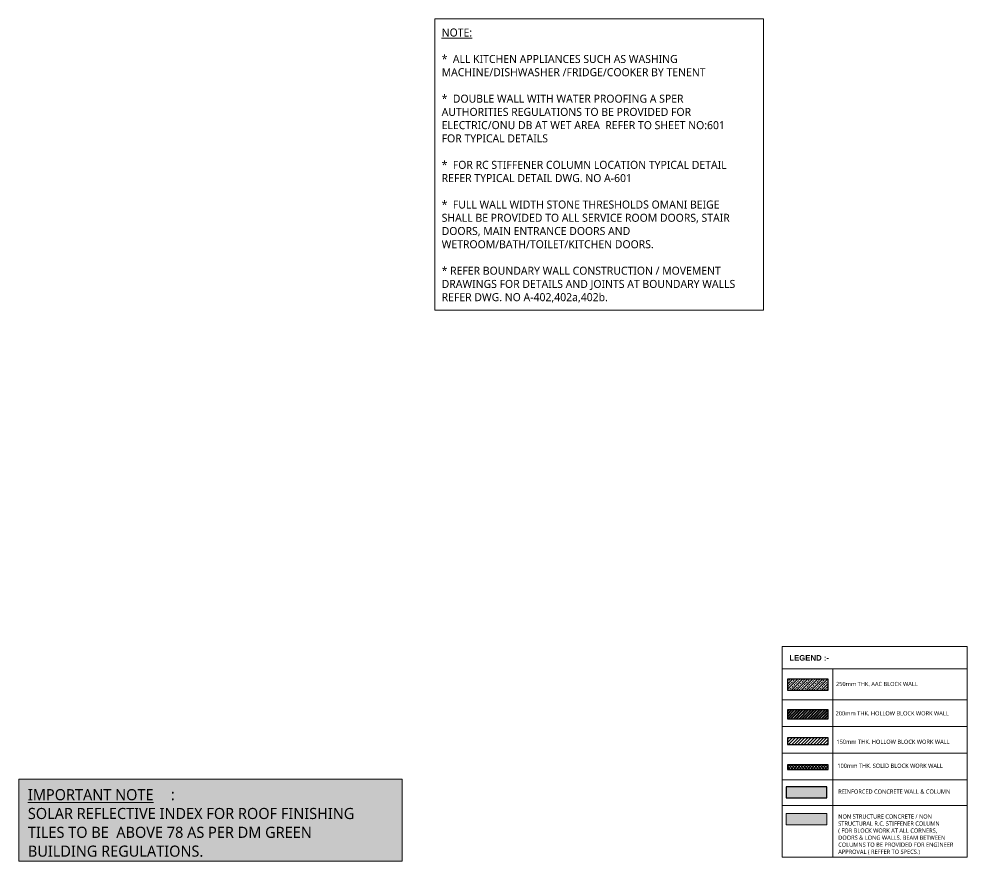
# Model space of a CAD drawing. Header units: millimetres. Extents: x -12746 to 1016489, y -409013 to 338495.
# Drawn here: x 12719 to 34039, y 1665 to 20606 of the extents above; entities that cross this region are included whole.
import ezdxf

# ---------------------------------------------------------------- set-up
doc = ezdxf.new("R2010")
doc.units = ezdxf.units.MM
for name, color, linetype, lineweight in [('A-DETL', 90, 'Continuous', 9), ('A-DETL-GENF', 92, 'Continuous', 9), ('A-DETL-THIN', 151, 'Continuous', 9), ('A-WALL', 113, 'Continuous', 9), ('A-WALL-PATT', 111, 'Continuous', 25), ('G-ANNO-TEXT', 231, 'Continuous', 9)]:
    doc.layers.add(name, color=color, linetype=linetype, lineweight=lineweight)
doc.styles.add('Arial_B', font='arialbd.ttf', dxfattribs={"height": 125})
doc.styles.add('Lucida Sans Unicode_4', font='l_10646.ttf', dxfattribs={"height": 250})
doc.styles.add('Lucida Sans Unicode_5', font='l_10646.ttf', dxfattribs={"height": 180})
doc.styles.add('Lucida Sans Unicode_6', font='l_10646.ttf', dxfattribs={"height": 95})

# ---------------------------------------------------------------- blocks, each defined once
blk = doc.blocks.new('Family - ___-492486-Block-work-legend')
at = {"layer": 'A-WALL-PATT', "lineweight": 18}
h = blk.add_hatch(dxfattribs=at)
h.set_pattern_fill('FP_3', color=256, style=0, pattern_type=2)
h.set_pattern_definition([(45, (0, 0), (-56.1266, 56.1266), []), (45, (56.13, 0), (-56.1266, 56.1266), [39.687, -19.844])])
h.paths.add_polyline_path([(3646, 5507), (3646, 5757), (2732, 5757), (2732, 5507)])
at = {"layer": 'A-WALL', "lineweight": 25}
for p, q in [((3646, 5757), (2732, 5757)), ((2732, 5757), (2732, 5507)), ((3646, 5507), (3646, 5757)), ((2732, 5507), (3646, 5507))]:
    blk.add_line(p, q, dxfattribs=at)
blk = doc.blocks.new('Family - ___-492497-Block-work-legend')
at = {"layer": 'A-WALL-PATT', "lineweight": 18}
h = blk.add_hatch(dxfattribs=at)
h.set_pattern_fill('FP_4', color=256, style=0, pattern_type=2)
h.set_pattern_definition([(45, (0, 0), (-31.4309, 31.4309), []), (45, (0, 47.625), (-31.4309, 31.4309), [])])
h.paths.add_polyline_path([(2732, 4864), (3646, 4864), (3646, 5064), (2732, 5064)])
at = {"layer": 'A-WALL', "lineweight": 25}
for p, q in [((3646, 5064), (2732, 5064)), ((2732, 5064), (2732, 4864)), ((3646, 4864), (3646, 5064)), ((2732, 4864), (3646, 4864))]:
    blk.add_line(p, q, dxfattribs=at)
blk = doc.blocks.new('Family - ___-492499-Block-work-legend')
at = {"layer": 'A-WALL-PATT', "lineweight": 18}
h = blk.add_hatch(dxfattribs=at)
h.set_pattern_fill('FP_5', color=256, style=0, pattern_type=2)
h.set_pattern_definition([(45, (0, 0), (-35.35534, 35.35534), [])])
h.paths.add_polyline_path([(2732, 4286), (3646, 4286), (3646, 4436), (2732, 4436)])
at = {"layer": 'A-WALL', "lineweight": 25}
for p, q in [((3646, 4436), (2732, 4436)), ((2732, 4436), (2732, 4286)), ((2732, 4286), (3646, 4286)), ((3646, 4286), (3646, 4436))]:
    blk.add_line(p, q, dxfattribs=at)
blk = doc.blocks.new('Family - ___-492501-Block-work-legend')
at = {"layer": 'A-WALL-PATT', "lineweight": 18}
h = blk.add_hatch(dxfattribs=at)
h.set_pattern_fill('FP_6', color=256, style=0, pattern_type=2)
h.set_pattern_definition([(45, (0, 0), (-31.8198, 31.8198), []), (135, (0, 0), (-31.8198, -31.8198), [])])
h.paths.add_polyline_path([(2732, 3726), (3646, 3726), (3646, 3826), (2732, 3826)])
at = {"layer": 'A-WALL', "lineweight": 25}
for p, q in [((3646, 3826), (2732, 3826)), ((2732, 3826), (2732, 3726)), ((2732, 3726), (3646, 3726)), ((3646, 3726), (3646, 3826))]:
    blk.add_line(p, q, dxfattribs=at)
blk = doc.blocks.new('Family - ___-492506-Block-work-legend')
at = {"layer": 'A-WALL-PATT', "lineweight": 18}
blk.add_hatch(color=256, dxfattribs=at).paths.add_polyline_path([(3619, 3084), (3619, 3334), (2704, 3334), (2704, 3084)])
at = {"layer": 'A-WALL', "lineweight": 25}
for p, q in [((3619, 3334), (2704, 3334)), ((2704, 3334), (2704, 3084)), ((3619, 3084), (3619, 3334)), ((2704, 3084), (3619, 3084))]:
    blk.add_line(p, q, dxfattribs=at)

msp = doc.modelspace()

# ---------------------------------------------------------------- hatches: boundary and pattern name
at = {"layer": 'A-DETL-GENF'}
msp.add_hatch(color=254, dxfattribs=at).paths.add_polyline_path([(21335.4, 1664.5), (21335.4, 3505.8), (12718.6, 3505.8), (12718.6, 1664.5)])
at = {"layer": 'A-DETL-GENF', "lineweight": 18}
msp.add_hatch(color=9, dxfattribs=at).paths.add_polyline_path([(30886, 2482), (30886, 2732), (29971.6, 2732), (29971.6, 2482)])

# ---------------------------------------------------------------- linework, layer by layer
at = {"layer": 'A-DETL', "lineweight": 18}
for p, q in [((29878.5, 6490.2), (29878.5, 1750.2)), ((29878.5, 6490.2), (34038.5, 6490.2)), ((34038.5, 6490.2), (34038.5, 1750.2)), ((29878.5, 5990.2), (34038.5, 5990.2)), ((31018.5, 5990.2), (31018.5, 1750.2)), ((29878.5, 5290.2), (34038.5, 5290.2)), ((29878.5, 4690.2), (34038.5, 4690.2)), ((29878.5, 4090.2), (34038.5, 4090.2)), ((29878.5, 3490.2), (34038.5, 3490.2)), ((29878.5, 2910.2), (34038.5, 2910.2)), ((29878.5, 2910.2), (34038.5, 2910.2)), ((30886, 2732), (29971.6, 2732)), ((29971.6, 2732), (29971.6, 2482)), ((30886, 2482), (30886, 2732)), ((29971.6, 2482), (30886, 2482)), ((29878.5, 1750.2), (34038.5, 1750.2))]:
    msp.add_line(p, q, dxfattribs=at)
at = {"layer": 'A-DETL-THIN'}
for p, q in [((21335.4, 3505.8), (12718.6, 3505.8)), ((12718.6, 3505.8), (12718.6, 1664.5)), ((21335.4, 1664.5), (21335.4, 3505.8)), ((12718.6, 1664.5), (21335.4, 1664.5))]:
    msp.add_line(p, q, dxfattribs=at)
at = {"layer": 'G-ANNO-TEXT', "color": 7, "flags": 128}
msp.add_lwpolyline([(22074.2, 20605.7), (29462.5, 20605.7), (29462.5, 14054.7), (22074.2, 14054.7)], close=True, dxfattribs=at)

# ---------------------------------------------------------------- block references
at = {"layer": 'A-WALL', "lineweight": 18}
for name in ['Family - ___-492486-Block-work-legend', 'Family - ___-492497-Block-work-legend', 'Family - ___-492499-Block-work-legend', 'Family - ___-492501-Block-work-legend', 'Family - ___-492506-Block-work-legend']:
    msp.add_blockref(name, (27266.6, 0), dxfattribs=at)

# ---------------------------------------------------------------- texts
at = {"layer": 'G-ANNO-TEXT', "color": 7, "attachment_point": 1}
for s, insert, char_height, width, style in [('\\LNOTE:', (22224.2, 20390.9), 180, 889.873, 'Lucida Sans Unicode_5'), ('*  ALL KITCHEN APPLIANCES SUCH AS WASHING ', (22224.2, 19795.6), 180, 6966.664, 'Lucida Sans Unicode_5'), ('MACHINE/DISHWASHER /FRIDGE/COOKER BY TENENT', (22224.2, 19498), 180, 7696.2, 'Lucida Sans Unicode_5'), ('*  DOUBLE WALL WITH WATER PROOFING A SPER ', (22224.2, 18902.7), 180, 7054.85, 'Lucida Sans Unicode_5'), ('AUTHORITIES REGULATIONS TO BE PROVIDED FOR ', (22224.2, 18605), 180, 7303.373, 'Lucida Sans Unicode_5'), ('ELECTRIC/ONU DB AT WET AREA  REFER TO SHEET NO:601 ', (22224.2, 18307.3), 180, 8521.938, 'Lucida Sans Unicode_5'), ('FOR TYPICAL DETAILS', (22224.2, 18009.7), 180, 3150.632, 'Lucida Sans Unicode_5'), ('*  FOR RC STIFFENER COLUMN LOCATION TYPICAL DETAIL ', (22224.2, 17414.4), 180, 8489.871, 'Lucida Sans Unicode_5'), ('REFER TYPICAL DETAIL DWG. NO A-601', (22224.2, 17116.7), 180, 5724.049, 'Lucida Sans Unicode_5'), ('*  FULL WALL WIDTH STONE THRESHOLDS OMANI BEIGE ', (22224.2, 16521.4), 180, 8105.061, 'Lucida Sans Unicode_5'), ('SHALL BE PROVIDED TO ALL SERVICE ROOM DOORS, STAIR ', (22224.2, 16223.8), 180, 8529.955, 'Lucida Sans Unicode_5'), ('DOORS, MAIN ENTRANCE DOORS AND ', (22224.2, 15926.1), 180, 5603.796, 'Lucida Sans Unicode_5'), ('WETROOM/BATH/TOILET/KITCHEN DOORS.', (22224.2, 15628.4), 180, 6245.146, 'Lucida Sans Unicode_5'), ('* REFER BOUNDARY WALL CONSTRUCTION / MOVEMENT ', (22224.2, 15033.1), 180, 8217.297, 'Lucida Sans Unicode_5'), ('DRAWINGS FOR DETAILS AND JOINTS AT BOUNDARY WALLS ', (22224.2, 14735.5), 180, 8594.09, 'Lucida Sans Unicode_5'), ('REFER DWG. NO A-402,402a,402b.', (22224.2, 14437.8), 180, 5050.631, 'Lucida Sans Unicode_5'), ('LEGEND :-', (30042, 6297.7), 125, 1078.27, 'Arial_B'), ('250mm THK. AAC BLOCK WALL', (31091.4, 5694.4), 95, 2449.155, 'Lucida Sans Unicode_6'), ('200mm THK. HOLLOW BLOCK WORK WALL', (31082, 5034.4), 95, 3298.944, 'Lucida Sans Unicode_6'), ('150mm THK. HOLLOW BLOCK WORK WALL', (31102, 4394.4), 95, 3298.944, 'Lucida Sans Unicode_6'), ('100mm THK. SOLID BLOCK WORK WALL', (31122, 3854.4), 95, 3094.514, 'Lucida Sans Unicode_6'), ('\\LIMPORTANT NOTE ', (12919.1, 3282.4), 250, 3896.201, 'Lucida Sans Unicode_4'), (':', (16133.8, 3282.4), 250, 136.287, 'Lucida Sans Unicode_4'), ('REINFORCED CONCRETE WALL & COLUMN', (31142, 3274.4), 95, 3258.86, 'Lucida Sans Unicode_6'), ('SOLAR REFLECTIVE INDEX FOR ROOF FINISHING ', (12919.1, 2859.1), 250, 9852.739, 'Lucida Sans Unicode_4'), ('NON STRUCTURE CONCRETE / NON ', (31142, 2714.4), 95, 2833.965, 'Lucida Sans Unicode_6'), ('TILES TO BE  ABOVE 78 AS PER DM GREEN ', (12919.1, 2435.8), 250, 8754.427, 'Lucida Sans Unicode_4'), ('( FOR BLOCK WORK AT ALL CORNERS, ', (31142, 2396.9), 95, 2986.286, 'Lucida Sans Unicode_6'), ('STRUCTURAL R.C. STIFFENER COLUMN ', (31142, 2555.7), 95, 3038.396, 'Lucida Sans Unicode_6'), ('DOORS & LONG WALLS. BEAM BETWEEN ', (31142, 2238.2), 95, 3126.581, 'Lucida Sans Unicode_6'), ('BUILDING REGULATIONS.', (12919.1, 2012.4), 250, 5106.749, 'Lucida Sans Unicode_4'), ('APPROVAL ( REFFER TO SPECS.)', (31142, 1920.7), 95, 2413.079, 'Lucida Sans Unicode_6'), ('COLUMNS TO BE PROVIDED FOR ENGINEER ', (31142, 2079.4), 95, 3318.986, 'Lucida Sans Unicode_6')]:
    msp.add_mtext(s, dxfattribs=dict(at, insert=insert, char_height=char_height, width=width, style=style))

doc.saveas('drawing.dxf')
